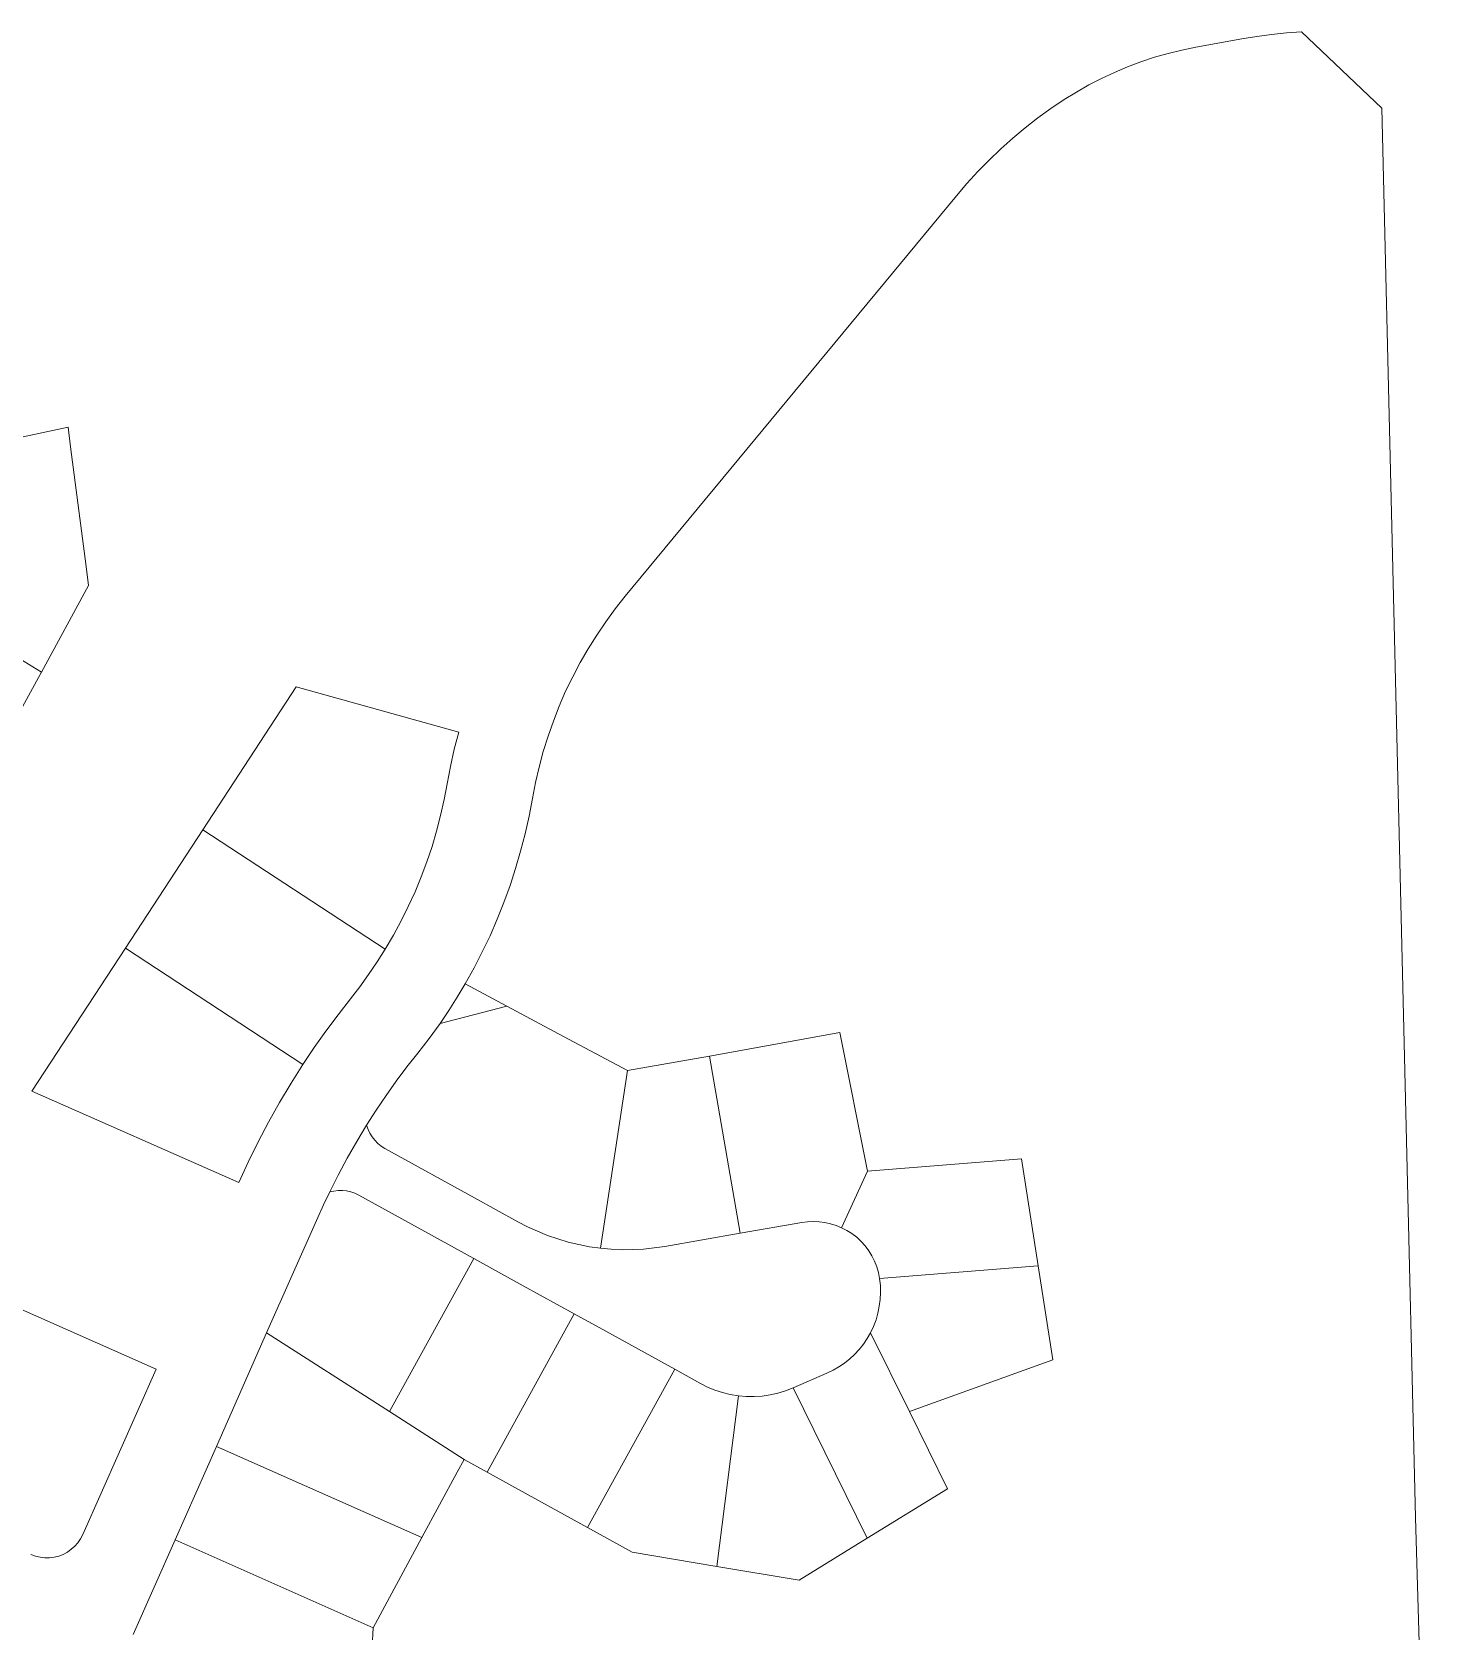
# Model space of a CAD drawing. Header units: feet. Extents: x 865220 to 2774701, y -2240498 to 961524.
# Drawn here: x 2769366 to 2770255, y 960130 to 961148 of the extents above; entities that cross this region are included whole.
import ezdxf

# ---------------------------------------------------------------- set-up
doc = ezdxf.new("R2010")
doc.units = ezdxf.units.FT
doc.header["$LTSCALE"] = 0.015
doc.header["$MEASUREMENT"] = 0
doc.layers.add('Parcels', color=7, linetype='Continuous', lineweight=0)

msp = doc.modelspace()

# ---------------------------------------------------------------- linework, layer by layer
at = {"layer": 'Parcels', "lineweight": 5}
for p, q in [((2770154.8, 961146), (2770145.3, 961144.8)), ((2770164.2, 961147), (2770154.8, 961146)), ((2770173.7, 961147.6), (2770164.2, 961147)), ((2770224.9, 961099.2), (2770173.7, 961147.6)), ((2770097.7, 961136.1), (2770088.9, 961134)), ((2770106.6, 961137.9), (2770097.7, 961136.1)), ((2770135.9, 961143.2), (2770106.6, 961137.9)), ((2770145.3, 961144.8), (2770135.9, 961143.2)), ((2770063.1, 961125.4), (2770054.8, 961121.9)), ((2770071.6, 961128.6), (2770063.1, 961125.4)), ((2770080.2, 961131.5), (2770071.6, 961128.6)), ((2770088.9, 961134), (2770080.2, 961131.5)), ((2770046.6, 961118.1), (2770038.5, 961113.9)), ((2770054.8, 961121.9), (2770046.6, 961118.1)), ((2770030.6, 961109.4), (2770022.9, 961104.7)), ((2770038.5, 961113.9), (2770030.6, 961109.4)), ((2770014.4, 961098.9), (2770006.1, 961092.9)), ((2770022.9, 961104.7), (2770014.4, 961098.9)), ((2769998, 961086.6), (2769990.1, 961080)), ((2770006.1, 961092.9), (2769998, 961086.6)), ((2769990.1, 961080), (2769982.5, 961073.2)), ((2769975.1, 961066.1), (2769967.9, 961058.8)), ((2769982.5, 961073.2), (2769975.1, 961066.1)), ((2769967.9, 961058.8), (2769960.9, 961051.2)), ((2769960.9, 961051.2), (2769954.3, 961043.4)), ((2769954.3, 961043.4), (2769743.6, 960788.7)), ((2769389.1, 960896.2), (2769267.7, 960870.3)), ((2769390.7, 960883.8), (2769389.1, 960896.2)), ((2769400.6, 960807.5), (2769390.7, 960883.8)), ((2769249.5, 960815.1), (2769372.1, 960740.4)), ((2769402.1, 960795.6), (2769400.6, 960807.5)), ((2769372.1, 960740.4), (2769402.1, 960795.6)), ((2769737.2, 960780.7), (2769731.1, 960772.4)), ((2769743.6, 960788.7), (2769737.2, 960780.7)), ((2769731.1, 960772.4), (2769725.4, 960764)), ((2769725.4, 960764), (2769720, 960755.3)), ((2769720, 960755.3), (2769714.8, 960746.5)), ((2769370.2, 960737), (2769372.1, 960740.4)), ((2769372.1, 960740.4), (2769372.1, 960740.4)), ((2769714.8, 960746.5), (2769710.1, 960737.4)), ((2769347.6, 960695.4), (2769370.2, 960737)), ((2769534.2, 960731.1), (2769474.8, 960640.1)), ((2769637.7, 960702.2), (2769534.2, 960731.1)), ((2769710.1, 960737.4), (2769705.6, 960728.2)), ((2769701.5, 960718.8), (2769697.8, 960709.3)), ((2769705.6, 960728.2), (2769701.5, 960718.8)), ((2769697.8, 960709.3), (2769694.4, 960699.7)), ((2769634.8, 960691.3), (2769637.7, 960702.2)), ((2769637.7, 960702.2), (2769637.7, 960702.2)), ((2769694.4, 960699.7), (2769691.4, 960689.9)), ((2769632.4, 960680.4), (2769634.8, 960691.3)), ((2769691.4, 960689.9), (2769688.7, 960680)), ((2769630.3, 960669.3), (2769632.4, 960680.4)), ((2769688.7, 960680), (2769686.4, 960670.1)), ((2769628.4, 960659.3), (2769630.3, 960669.3)), ((2769686.4, 960670.1), (2769684.5, 960660)), ((2769626.1, 960649.2), (2769628.4, 960659.3)), ((2769684.5, 960660), (2769682.4, 960648.8)), ((2769623.5, 960639.3), (2769626.1, 960649.2)), ((2769682.4, 960648.8), (2769679.9, 960637.6)), ((2769474.8, 960640.1), (2769425.5, 960564.8)), ((2769474.8, 960640.1), (2769590.9, 960564.2)), ((2769620.6, 960629.5), (2769623.5, 960639.3)), ((2769679.9, 960637.6), (2769677, 960626.5)), ((2769617.3, 960619.7), (2769620.6, 960629.5)), ((2769613.7, 960610.1), (2769617.3, 960619.7)), ((2769677, 960626.5), (2769673.8, 960615.5)), ((2769609.8, 960600.6), (2769613.7, 960610.1)), ((2769673.8, 960615.5), (2769670.3, 960604.6)), ((2769605.5, 960591.3), (2769609.8, 960600.6)), ((2769670.3, 960604.6), (2769666.4, 960593.9)), ((2769601, 960582.1), (2769605.5, 960591.3)), ((2769666.4, 960593.9), (2769662.1, 960583.2)), ((2769596.1, 960573.1), (2769601, 960582.1)), ((2769662.1, 960583.2), (2769657.5, 960572.7)), ((2769590.9, 960564.2), (2769596.1, 960573.1)), ((2769657.5, 960572.7), (2769652.6, 960562.4)), ((2769425.5, 960564.8), (2769366.1, 960473.9)), ((2769538.5, 960490.9), (2769425.5, 960564.8)), ((2769425.5, 960564.8), (2769538.5, 960490.9)), ((2769580.3, 960548), (2769585.7, 960556)), ((2769585.7, 960556), (2769590.9, 960564.2)), ((2769590.9, 960564.2), (2769590.9, 960564.2)), ((2769652.6, 960562.4), (2769647.4, 960552.2)), ((2769574.6, 960540.2), (2769580.3, 960548)), ((2769647.4, 960552.2), (2769641.8, 960542.2)), ((2769568.7, 960532.5), (2769574.6, 960540.2)), ((2769641.8, 960542.2), (2769636.6, 960533.6)), ((2769668.2, 960528), (2769641.8, 960542.2)), ((2769560.8, 960522.4), (2769568.7, 960532.5)), ((2769625.7, 960516.9), (2769668.2, 960528)), ((2769631.3, 960525.2), (2769625.7, 960516.9)), ((2769636.6, 960533.6), (2769631.3, 960525.2)), ((2769668.2, 960528), (2769668.2, 960528)), ((2769704.2, 960508.7), (2769668.2, 960528)), ((2769553.1, 960512.1), (2769560.8, 960522.4)), ((2769625.7, 960516.9), (2769618.8, 960507.4)), ((2769545.7, 960501.6), (2769553.1, 960512.1)), ((2769618.8, 960507.4), (2769611.6, 960498.1)), ((2769704.2, 960508.7), (2769745, 960486.9)), ((2769745, 960486.9), (2769704.2, 960508.7)), ((2769797.1, 960496.2), (2769880.1, 960511.1)), ((2769880.1, 960511.1), (2769897.7, 960422.9)), ((2769538.5, 960490.9), (2769545.7, 960501.6)), ((2769611.6, 960498.1), (2769604.6, 960489.3)), ((2769745, 960486.9), (2769797.1, 960496.2)), ((2769797.1, 960496.2), (2769745, 960486.9)), ((2769816.7, 960383.5), (2769797.1, 960496.2)), ((2769797.1, 960496.2), (2769816.7, 960383.5)), ((2769530.9, 960478.9), (2769538.5, 960490.9)), ((2769538.5, 960490.9), (2769538.5, 960490.9)), ((2769604.6, 960489.3), (2769597.9, 960480.2)), ((2769745, 960486.9), (2769727.8, 960373.9)), ((2769745, 960486.9), (2769745, 960486.9)), ((2769523.5, 960466.6), (2769530.9, 960478.9)), ((2769597.9, 960480.2), (2769591.4, 960471)), ((2769366.1, 960473.9), (2769497.6, 960415.7)), ((2769516.5, 960454.1), (2769523.5, 960466.6)), ((2769591.4, 960471), (2769585.1, 960461.7)), ((2769509.9, 960441.5), (2769516.5, 960454.1)), ((2769585.1, 960461.7), (2769579, 960452.2)), ((2769579, 960452.2), (2769572.7, 960441.8)), ((2769579.9, 960449.5), (2769579, 960452.2)), ((2769579.9, 960449.5), (2769581, 960447.1)), ((2769581, 960447.1), (2769582.5, 960444.7)), ((2769582.5, 960444.7), (2769584.2, 960442.6)), ((2769503.6, 960428.7), (2769509.9, 960441.5)), ((2769572.7, 960441.8), (2769566.7, 960431.2)), ((2769584.2, 960442.6), (2769586.1, 960440.6)), ((2769588.3, 960438.9), (2769586.1, 960440.6)), ((2769588.3, 960438.9), (2769590.6, 960437.4)), ((2769647.6, 960406), (2769590.6, 960437.4)), ((2769497.6, 960415.7), (2769503.6, 960428.7)), ((2769566.7, 960431.2), (2769560.9, 960420.5)), ((2769897.7, 960422.9), (2769995.6, 960430.8)), ((2770006.2, 960362.8), (2769995.6, 960430.8)), ((2769560.9, 960420.5), (2769555.5, 960409.7)), ((2769897.7, 960422.9), (2769881.1, 960387)), ((2769897.7, 960422.9), (2769897.7, 960422.9)), ((2769555.5, 960409.7), (2769551.6, 960401.6)), ((2769555.5, 960409.7), (2769558.1, 960410.3)), ((2769558.1, 960410.3), (2769560.8, 960410.7)), ((2769560.8, 960410.7), (2769563.6, 960410.7)), ((2769563.6, 960410.7), (2769566.3, 960410.4)), ((2769566.3, 960410.4), (2769563.6, 960410.7)), ((2769566.3, 960410.4), (2769569, 960409.8)), ((2769569, 960409.8), (2769566.3, 960410.4)), ((2769571.5, 960408.9), (2769569, 960409.8)), ((2769571.5, 960408.9), (2769574, 960407.7)), ((2769574, 960407.7), (2769571.5, 960408.9)), ((2769630.6, 960376.6), (2769574, 960407.7)), ((2769675.2, 960390.8), (2769647.6, 960406)), ((2769547.9, 960393.4), (2769515.4, 960320)), ((2769551.6, 960401.6), (2769547.9, 960393.4)), ((2769675.2, 960390.8), (2769681.4, 960387.6)), ((2769687.7, 960384.7), (2769681.4, 960387.6)), ((2769687.7, 960384.7), (2769694.1, 960382.1)), ((2769768.8, 960375.1), (2769816.7, 960383.5)), ((2769855.9, 960390.3), (2769816.7, 960383.5)), ((2769816.7, 960383.5), (2769855.9, 960390.3)), ((2769816.7, 960383.5), (2769816.7, 960383.5)), ((2769859.6, 960390.8), (2769855.9, 960390.3)), ((2769855.9, 960390.3), (2769859.6, 960390.8)), ((2769859.6, 960390.8), (2769863.3, 960391)), ((2769866.9, 960390.8), (2769863.3, 960391)), ((2769863.3, 960391), (2769866.9, 960390.8)), ((2769866.9, 960390.8), (2769870.6, 960390.3)), ((2769870.6, 960390.3), (2769874.2, 960389.5)), ((2769877.7, 960388.4), (2769874.2, 960389.5)), ((2769874.2, 960389.5), (2769877.7, 960388.4)), ((2769881.1, 960387), (2769877.7, 960388.4)), ((2769877.7, 960388.4), (2769881.1, 960387)), ((2769881.1, 960387), (2769884.5, 960385.3)), ((2769884.5, 960385.3), (2769881.1, 960387)), ((2769884.5, 960385.3), (2769887.8, 960383.2)), ((2769887.8, 960383.2), (2769884.5, 960385.3)), ((2769887.8, 960383.2), (2769890.8, 960380.9)), ((2769890.8, 960380.9), (2769887.8, 960383.2)), ((2769630.6, 960376.6), (2769647.2, 960367.4)), ((2769647.2, 960367.4), (2769630.6, 960376.6)), ((2769694.1, 960382.1), (2769700.7, 960379.8)), ((2769707.3, 960377.8), (2769700.7, 960379.8)), ((2769714.1, 960376.2), (2769707.3, 960377.8)), ((2769720.9, 960374.9), (2769714.1, 960376.2)), ((2769727.8, 960373.9), (2769720.9, 960374.9)), ((2769734.6, 960373.3), (2769727.8, 960373.9)), ((2769727.8, 960373.9), (2769727.8, 960373.9)), ((2769741.5, 960373), (2769734.6, 960373.3)), ((2769741.5, 960373), (2769748.3, 960373.1)), ((2769748.3, 960373.1), (2769755.2, 960373.4)), ((2769755.2, 960373.4), (2769762, 960374.1)), ((2769768.8, 960375.1), (2769762, 960374.1)), ((2769890.8, 960380.9), (2769893.6, 960378.2)), ((2769893.6, 960378.2), (2769896.2, 960375.4)), ((2769896.2, 960375.4), (2769893.6, 960378.2)), ((2769896.2, 960375.4), (2769898.5, 960372.3)), ((2769898.5, 960372.3), (2769896.2, 960375.4)), ((2769593.5, 960270), (2769647.2, 960367.4)), ((2769678.7, 960350), (2769647.2, 960367.4)), ((2769647.2, 960367.4), (2769647.2, 960367.4)), ((2769898.5, 960372.3), (2769900.5, 960369.1)), ((2769900.5, 960369.1), (2769902.2, 960365.6)), ((2769902.2, 960365.6), (2769900.5, 960369.1)), ((2769902.2, 960365.6), (2769903.6, 960362.1)), ((2769905.4, 960354.6), (2770006.2, 960362.8)), ((2770006.2, 960362.8), (2770015.5, 960302.9)), ((2770006.2, 960362.8), (2770006.2, 960362.8)), ((2769903.6, 960362.1), (2769904.6, 960358.4)), ((2769904.6, 960358.4), (2769903.6, 960362.1)), ((2769904.6, 960358.4), (2769905.4, 960354.6)), ((2769905.4, 960354.6), (2769905.9, 960350.2)), ((2769711.1, 960332.1), (2769678.7, 960350)), ((2769905.8, 960341.4), (2769906, 960345.8)), ((2769905.9, 960350.2), (2769906, 960345.8)), ((2769906, 960345.8), (2769905.9, 960350.2)), ((2769445, 960297), (2769349.9, 960339.1)), ((2769711.1, 960332.1), (2769655.6, 960231.4)), ((2769711.1, 960332.1), (2769726.9, 960323.5)), ((2769726.9, 960323.5), (2769711.1, 960332.1)), ((2769711.1, 960332.1), (2769711.1, 960332.1)), ((2769904.3, 960332.6), (2769903.1, 960328.4)), ((2769903.1, 960328.4), (2769904.3, 960332.6)), ((2769904.3, 960332.6), (2769905.2, 960337)), ((2769905.8, 960341.4), (2769905.2, 960337)), ((2769905.2, 960337), (2769905.8, 960341.4)), ((2769726.9, 960323.5), (2769775.1, 960296.9)), ((2769901.5, 960324.2), (2769899.6, 960320.2)), ((2769899.6, 960320.2), (2769901.5, 960324.2)), ((2769903.1, 960328.4), (2769901.5, 960324.2)), ((2769901.5, 960324.2), (2769903.1, 960328.4)), ((2769515.4, 960320), (2769483.4, 960247.8)), ((2769515.4, 960320), (2769593.5, 960270)), ((2769895.1, 960312.9), (2769892.4, 960309.6)), ((2769892.4, 960309.6), (2769895.1, 960312.9)), ((2769897.5, 960316.5), (2769895.1, 960312.9)), ((2769899.6, 960320.2), (2769897.5, 960316.5)), ((2769924.4, 960270), (2769899.6, 960320.2)), ((2769886.4, 960303.5), (2769883.1, 960300.8)), ((2769886.4, 960303.5), (2769889.5, 960306.4)), ((2769892.4, 960309.6), (2769889.5, 960306.4)), ((2769889.5, 960306.4), (2769892.4, 960309.6)), ((2769924.4, 960270), (2770015.5, 960302.9)), ((2770015.5, 960302.9), (2770015.5, 960302.9)), ((2769398.4, 960191.8), (2769445, 960297)), ((2769445, 960297), (2769445, 960297)), ((2769775.1, 960296.9), (2769719.5, 960196.2)), ((2769719.5, 960196.2), (2769775.1, 960296.9)), ((2769775.1, 960296.9), (2769791.4, 960287.9)), ((2769775.1, 960296.9), (2769775.1, 960296.9)), ((2769871.9, 960294.4), (2769850.4, 960285.1)), ((2769871.9, 960294.4), (2769875.8, 960296.3)), ((2769875.8, 960296.3), (2769879.5, 960298.4)), ((2769883.1, 960300.8), (2769879.5, 960298.4)), ((2769879.5, 960298.4), (2769883.1, 960300.8)), ((2769795.9, 960285.6), (2769791.4, 960287.9)), ((2769800.6, 960283.7), (2769795.9, 960285.6)), ((2769805.5, 960282.1), (2769800.6, 960283.7)), ((2769800.6, 960283.7), (2769805.5, 960282.1)), ((2769805.5, 960282.1), (2769810.4, 960280.9)), ((2769840.7, 960281.8), (2769835.8, 960280.7)), ((2769840.7, 960281.8), (2769845.6, 960283.2)), ((2769850.4, 960285.1), (2769845.6, 960283.2)), ((2769897.5, 960189.5), (2769850.4, 960285.1)), ((2769801.9, 960171.5), (2769815.5, 960280.1)), ((2769815.5, 960280.1), (2769810.4, 960280.9)), ((2769810.4, 960280.9), (2769815.5, 960280.1)), ((2769815.5, 960280.1), (2769815.5, 960280.1)), ((2769815.5, 960280.1), (2769820.5, 960279.6)), ((2769825.6, 960279.6), (2769820.5, 960279.6)), ((2769830.7, 960279.9), (2769825.6, 960279.6)), ((2769835.8, 960280.7), (2769830.7, 960279.9)), ((2769593.5, 960270), (2769593.5, 960270)), ((2769593.5, 960270), (2769641, 960239.5)), ((2769948.6, 960220.9), (2769924.4, 960270)), ((2769924.4, 960270), (2769924.4, 960270)), ((2769483.4, 960247.8), (2769457.1, 960188.4)), ((2769614.2, 960189.9), (2769483.4, 960247.8)), ((2769483.4, 960247.8), (2769614.2, 960189.9)), ((2769636.7, 960231.4), (2769614.2, 960189.9)), ((2769636.7, 960231.4), (2769641, 960239.5)), ((2769641, 960239.5), (2769655.6, 960231.4)), ((2769671.4, 960222.8), (2769655.6, 960231.4)), ((2769719.5, 960196.2), (2769671.4, 960222.8)), ((2769948.6, 960220.9), (2769897.5, 960189.5)), ((2769397, 960189.1), (2769398.4, 960191.8)), ((2769614.2, 960189.9), (2769583.2, 960132.5)), ((2769583.2, 960132.5), (2769614.2, 960189.9)), ((2769614.2, 960189.9), (2769614.2, 960189.9)), ((2769719.5, 960196.2), (2769748, 960180.5)), ((2769386, 960179.2), (2769388.6, 960180.6)), ((2769388.6, 960180.6), (2769391.1, 960182.4)), ((2769391.1, 960182.4), (2769393.3, 960184.4)), ((2769393.3, 960184.4), (2769395.3, 960186.6)), ((2769395.3, 960186.6), (2769397, 960189.1)), ((2769457.1, 960188.4), (2769430.4, 960128.3)), ((2769457.1, 960188.4), (2769583.2, 960132.5)), ((2769801.9, 960171.5), (2769748, 960180.5)), ((2769748, 960180.5), (2769801.9, 960171.5)), ((2769854.1, 960162.7), (2769897.5, 960189.5)), ((2769897.5, 960189.5), (2769897.5, 960189.5)), ((2769365.4, 960179.1), (2769368.3, 960178)), ((2769368.3, 960178), (2769371.2, 960177.3)), ((2769371.2, 960177.3), (2769374.2, 960177)), ((2769374.2, 960177), (2769377.2, 960177)), ((2769377.2, 960177), (2769380.2, 960177.4)), ((2769380.2, 960177.4), (2769383.1, 960178.1)), ((2769383.1, 960178.1), (2769386, 960179.2)), ((2769854.1, 960162.7), (2769801.9, 960171.5)), ((2769801.9, 960171.5), (2769854.1, 960162.7)), ((2769583.2, 960132.5), (2769579.6, 960062.2)), ((2769579.6, 960062.2), (2769583.2, 960132.5)), ((2769583.2, 960132.5), (2769583.2, 960132.5))]:
    msp.add_line(p, q, dxfattribs=at)
at = {"layer": 'Parcels', "lineweight": 5, "ltscale": 100}
for p, q in [((2770246.3, 960202.6), (2770224.9, 961099.2)), ((2770254.9, 959917.2), (2770246.3, 960202.6))]:
    msp.add_line(p, q, dxfattribs=at)

doc.saveas('drawing.dxf')
